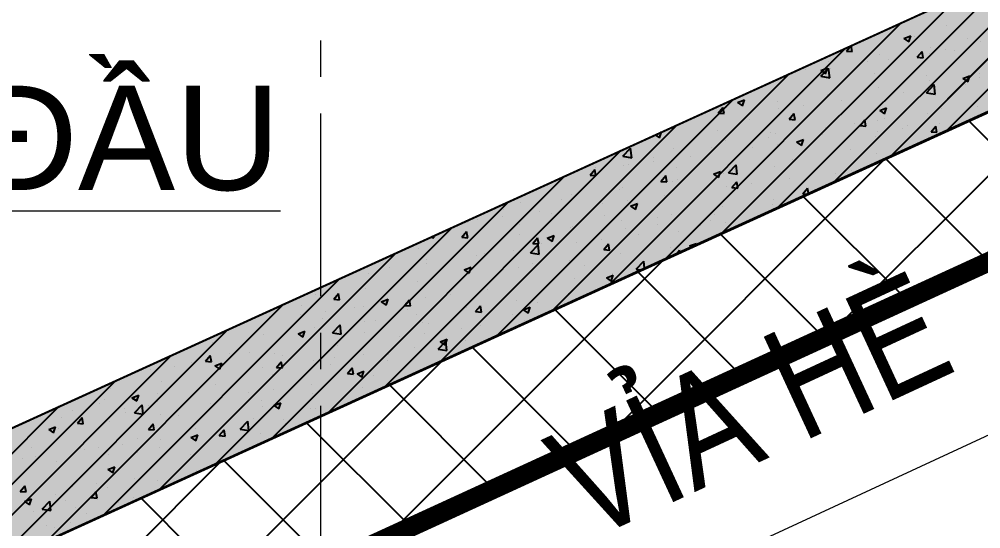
# Model space of a CAD drawing. Header units: millimetres. Extents: x -346728 to 1320345, y -537202 to -385966.
# Drawn here: x 173745 to 183622, y -498471 to -493241 of the extents above; entities that cross this region are included whole.
import ezdxf
from ezdxf.xclip import XClip

# ---------------------------------------------------------------- set-up
doc = ezdxf.new("R2010")
doc.units = ezdxf.units.MM
doc.header["$LTSCALE"] = 100
doc.header["$XCLIPFRAME"] = 2
doc.linetypes.add('DASHED2', pattern=[0.375, 0.25, -0.125])
doc.linetypes.add('X1326_GLB$0$CENTER', pattern=[2, 1.25, -0.25, 0.25, -0.25])
for name, color, linetype, lineweight in [('0 T TEXT', 7, 'Continuous', 13), ('L.DUONG', 234, 'Continuous', 15), ('LINE', 7, 'Continuous', 13), ('X1326_GLB$0$A-tim', 8, 'X1326_GLB$0$CENTER', 9)]:
    doc.layers.add(name, color=color, linetype=linetype, lineweight=lineweight)
for name, color, linetype in [('hach', 253, 'Continuous'), ('W2', 4, 'Continuous'), ('XR_1326_csPL$0$hach', 253, 'Continuous'), ('XR_1326_csPL$0$W2', 4, 'Continuous')]:
    doc.layers.add(name, color=color, linetype=linetype)
doc.styles.add('TOAN - FONT ARIAL', font='Arial_1.ttf', dxfattribs={"width": 0.8})
doc.linetypes.add('FENCELINE2', pattern='A,0.25,-0.1,[132,ltypeshp.shx,S=0.1,R=0,X=-0.1,Y=0],-0.1,1', length=1.45)

# ---------------------------------------------------------------- blocks, each defined once
blk = doc.blocks.new('LVL-KHUNGTEN')
blk.add_lwpolyline([(61072.9, 41092.8), (119123.5, 41092.8), (119123.5, 61.9), (61072.9, 61.9)], close=True)
blk = doc.blocks.new('mb duong hh')
at = {"layer": '0 T TEXT', "color": 8, "linetype": 'DASHED2', "ltscale": 300}
blk.add_lwpolyline([(75940.4, 34596), (80501.3, 41668.4), (80490.6, 88860.9), (75484.3, 93867.7), (-20031.1, 93859.7), (-33609.9, 75885.4), (-26182.1, 55954.7), (-6300, 2611.9), (0, 0)], close=True, dxfattribs=at)
at = {"layer": 'LINE', "color": 252, "lineweight": 9}
blk.add_lwpolyline([(14976.6, 101049.5), (-7701.7, 101358.2), (-14927.2, 101245.9), (-29448.8, 100942.8), (-35818.2, 99007.6), (-40020.2, 95429.1), (-42101.2, 92117.2), (-42609.3, 87566.7), (-42104.4, 81482.3), (-40822.6, 74903), (-34506.8, 57500.3), (-12504.5, -1540.1), (-11061.6, -5026.5), (-1334.2, -3646.7), (4526.4, -1387.6), (38514.8, 14360.8), (36944.5, 16828)], dxfattribs=at)
at = {"layer": '0 T TEXT', "lineweight": 9, "style": 'TOAN - FONT ARIAL', "width": 0.8}
blk.add_text('VỈA HÈ', height=1150, rotation=24.86054, dxfattribs=at).set_placement((17363.5, 5369.7))
blk = doc.blocks.new('MB HANG RAO TAM')
h = blk.add_hatch()
h.set_pattern_fill('ANSI37', color=8, scale=7000, style=0)
h.set_pattern_definition([(45, (527887.4, 631399.9), (-618.7184, 618.7184), []), (135, (527887.4, 631399.9), (-618.7184, -618.7184), [])])
h.paths.add_polyline_path([(89794.4, 74797.3), (94796.1, 69797.5), (94804.4, 22611.4), (90245.7, 15544.4), (52522.9, -1634.2), (34323.7, -9922), (14325.3, -19029.1), (8025.5, -16417.2), (-19266.6, 56832.4), (-5687.5, 74797.3), (41806.4, 74797.3), (65796.9, 74797.3)], flags=16)
h.paths.add_polyline_path([(-17292.9, 40146.4), (-15159.6, 40937.9), (-12777.2, 34516.3), (-15127.1, 33730), (-10493, 20001.4), (4783.5, -19372.9), (12547.7, -21453), (91489.9, 14752.5), (95487.5, 20873.6), (95619.7, 46027.1), (95769.8, 74597), (91824.5, 78101.1), (52350.1, 76925.8), (14008, 75822.4), (-9258.6, 75871.1), (-23843.7, 71026.8), (-24251.1, 60760)])
at = {"layer": 'L.DUONG', "color": 94, "linetype": 'FENCELINE2', "ltscale": 25, "const_width": 200, "elevation": 7850}
blk.add_lwpolyline([(13898.1, 75822.4), (14369.2, 75823.9), (20809.2, 75968.2), (32496.9, 76334.6), (48850.1, 76821.5), (75776, 77623.3), (91824.5, 78101.1), (95769.8, 74597), (95712.3, 63657.2), (95684.4, 58344.2), (95610.3, 44234.7), (95552.7, 33268.3), (95487.5, 20873.6), (91489.9, 14752.5), (75805.5, 7559.1), (49624.1, -4448.6), (26631.5, -14994), (12547.7, -21453), (4783.5, -19372.9), (0, -7161.4), (-6626.1, 9890.5)], dxfattribs=at)
at = {"layer": 'XR_1326_csPL$0$W2', "color": 7, "ltscale": 0.5, "elevation": 0}
blk.add_lwpolyline([(8025.5, -16417.2), (14325.3, -19029.1), (90245.7, 15544.4), (94804.4, 22611.4), (94796.1, 69797.5), (89794.4, 74797.3), (-5687.5, 74797.3), (-19266.6, 56832.4)], close=True, dxfattribs=at)

msp = doc.modelspace()

# ---------------------------------------------------------------- hatches: boundary and pattern name
at = {"layer": 'hach'}
h = msp.add_hatch(dxfattribs=at)
h.set_pattern_fill('ANSI31', color=256, scale=70)
h.set_pattern_definition([(45, (121918.56, -508591.22), (-157.15448, 157.15448), [])])
h.paths.add_polyline_path([(142200.7, -410142.2), (128621.2, -428107.5), (155914.1, -501359), (162214.1, -503970.9), (238136.4, -469396.6), (242695.2, -462329.4), (242687.2, -415142.7), (237685.1, -410142.2)])
h.paths.add_polyline_path([(142797.9, -411342.2), (129975.7, -428305.7), (156856.2, -500450.6), (162191.6, -502662.6), (237318.8, -468450.4), (241495.1, -461976.1), (241487, -415639.4), (237188.2, -411342.2)], flags=16)
h = msp.add_hatch(dxfattribs=at)
h.set_pattern_fill('AR-CONC', color=256, scale=4)
h.set_pattern_definition([(50, (121918.56, -508591.2), (728.7387, -63.7563), [76.2, -838.2]), (355, (121918.56, -508591.2), (-140.9737, 764.2274), [60.96, -670.5623]), (100.45144, (121979.3, -508596.54), (587.765, 700.471), [64.76, -712.361]), (46.1842, (121918.6, -508388), (1084.316, -168.1693), [114.3, -1257.3]), (96.63556, (122008.9, -508402), (949.6165, 989.7045), [97.14, -1068.5424]), (351.18415, (121918.6, -508388), (949.6165, 989.7045), [91.44, -1005.839]), (21, (122020.16, -508438.8), (606.4576, -409.0608), [76.2, -838.2]), (326, (122020.16, -508438.8), (247.208, 736.752), [60.96, -670.56]), (71.45144, (122070.7, -508472.9), (853.6657, 327.691), [64.76, -712.3598]), (37.5, (121918.56, -508591.22), (12.3544, 338.22016), [0, -662.432, 0, -680.72, 0, -673.1]), (7.5, (121918.56, -508591.22), (267.27865, 400.7223), [0, -388.112, 0, -647.192, 0, -256.54]), (327.5, (121692, -508591.22), (542.3624, -22.91498), [0, -254, 0, -792.48, 0, -1051.56]), (317.5, (121590.4, -508591.2), (592.5167, 101.706), [0, -330.2, 0, -526.288, 0, -746.76])])
h.paths.add_polyline_path([(142200.7, -410142.2), (128621.2, -428107.5), (155914.1, -501359), (162214.1, -503970.9), (238136.4, -469396.6), (242695.2, -462329.4), (242687.2, -415142.7), (237685.1, -410142.2)])
h.paths.add_polyline_path([(142797.9, -411342.2), (129975.7, -428305.7), (156856.2, -500450.6), (162191.6, -502662.6), (237318.8, -468450.4), (241495.1, -461976.1), (241487, -415639.4), (237188.2, -411342.2)], flags=16)

# ---------------------------------------------------------------- linework, layer by layer
at = {"layer": 'W2', "ltscale": 0.5, "elevation": -1404.9}
for points in [[(142200.7, -410142.2), (128621.2, -428107.5), (155914.1, -501359), (162214.1, -503970.9), (238136.4, -469396.6), (242695.2, -462329.4), (242686.9, -415142.1), (237685.1, -410142.2)], [(142797.9, -411342.2), (129975.7, -428305.7), (156856.2, -500450.6), (162191.6, -502662.6), (237318.8, -468450.4), (241495.1, -461976.1), (241487, -415639.4), (237188.2, -411342.2)]]:
    msp.add_lwpolyline(points, close=True, dxfattribs=at)
at = {"layer": 'X1326_GLB$0$A-tim', "ltscale": 15}
msp.add_line((176838.6, -398208.6, -1404.9), (176838.6, -512162.7, -1404.9), dxfattribs=at)
at = {"layer": 'XR_1326_csPL$0$hach', "color": 250}
for p, q in [((183277.1, -494379, -1404.9), (185698.2, -491957.9, -1404.9)), ((182700, -494641.9, -1404.9), (185121.1, -492220.7, -1404.9)), ((182122.8, -494904.7, -1404.9), (184544, -492483.5, -1404.9)), ((181545.7, -495167.5, -1404.9), (183966.8, -492746.4, -1404.9)), ((180968.6, -495430.3, -1404.9), (183389.7, -493009.2, -1404.9)), ((180391.4, -495693.1, -1404.9), (182812.6, -493272, -1404.9)), ((183270.3, -493300.2, -1404.9), (183270.3, -493300.2, -1404.9)), ((182831.4, -493439.7, -1404.9), (182902.5, -493412.4, -1404.9)), ((182831.4, -493439.8, -1404.9), (182881.9, -493473.9, -1404.9)), ((182881.9, -493473.9, -1404.9), (182902.5, -493412.5, -1404.9)), ((182942.1, -493413.7, -1404.9), (182942.1, -493413.7, -1404.9)), ((183484.5, -493436.6, -1404.9), (183484.5, -493436.6, -1404.9)), ((183617.8, -493464.3, -1404.9), (183617.8, -493464.3, -1404.9)), ((179814.3, -495956, -1404.9), (182235.4, -493534.8, -1404.9)), ((182241.3, -493567.6, -1404.9), (182289.4, -493510.2, -1404.9)), ((182241.3, -493567.6, -1404.9), (182302, -493573, -1404.9)), ((182301.9, -493573, -1404.9), (182290.2, -493509.9, -1404.9)), ((183104.6, -493529.3, -1404.9), (183104.6, -493529.3, -1404.9)), ((183263.1, -493547.9, -1404.9), (183263.1, -493547.9, -1404.9)), ((183351.7, -493558.2, -1404.9), (183351.7, -493558.2, -1404.9)), ((182582.9, -493600.9, -1404.9), (182582.9, -493600.9, -1404.9)), ((182670.5, -493649.6, -1404.9), (182670.5, -493649.6, -1404.9)), ((182970, -493631.4, -1404.9), (183019, -493573, -1404.9)), ((182970, -493631.4, -1404.9), (183030.7, -493636.7, -1404.9)), ((183030.6, -493636.7, -1404.9), (183018.9, -493573.1, -1404.9)), ((183097.4, -493591.7, -1404.9), (183097.4, -493591.7, -1404.9)), ((181816.6, -493760.3, -1404.9), (181816.6, -493760.3, -1404.9)), ((181977.7, -493767.4, -1404.9), (182048.9, -493740.1, -1404.9)), ((181977.7, -493767.5, -1404.9), (182028.3, -493801.5, -1404.9)), ((181980.2, -493826.5, -1404.9), (182059.3, -493744, -1404.9)), ((182028.3, -493801.5, -1404.9), (182048.9, -493740.1, -1404.9)), ((182055.2, -493677, -1404.9), (182055.2, -493677, -1404.9)), ((182070.5, -493840.5, -1404.9), (182059.3, -493744, -1404.9)), ((182070.9, -493726.9, -1404.9), (182070.9, -493726.9, -1404.9)), ((182078, -493751.4, -1404.9), (182078, -493751.4, -1404.9)), ((182455.7, -493676.2, -1404.9), (182455.7, -493676.2, -1404.9)), ((179237.2, -496218.8, -1404.9), (181658.3, -493797.6, -1404.9)), ((181980.2, -493826.4, -1404.9), (182070.5, -493840.5, -1404.9)), ((181983.4, -493770.8, -1404.9), (181983.4, -493770.8, -1404.9)), ((182525.8, -493793.7, -1404.9), (182525.8, -493793.7, -1404.9)), ((183068.1, -493816.6, -1404.9), (183068.1, -493816.6, -1404.9)), ((183092.2, -493867.6, -1404.9), (183092.2, -493867.6, -1404.9)), ((183437.8, -493848.8, -1404.9), (183488.4, -493882.9, -1404.9)), ((183437.9, -493848.8, -1404.9), (183509, -493821.5, -1404.9)), ((183488.4, -493882.9, -1404.9), (183509, -493821.5, -1404.9)), ((183605.4, -493802.5, -1404.9), (183605.4, -493802.5, -1404.9)), ((183610.5, -493839.5, -1404.9), (183610.5, -493839.5, -1404.9)), ((182570.6, -493939.1, -1404.9), (182570.6, -493939.1, -1404.9)), ((183064.5, -493994.7, -1404.9), (183143.7, -493912.2, -1404.9)), ((183084.4, -493959, -1404.9), (183084.4, -493959, -1404.9)), ((183154.8, -494008.7, -1404.9), (183143.6, -493912.2, -1404.9)), ((183469.2, -493908.3, -1404.9), (183469.2, -493908.3, -1404.9)), ((178660.1, -496481.6, -1404.9), (181081.2, -494060.5, -1404.9)), ((182042.9, -494015.3, -1404.9), (182042.9, -494015.3, -1404.9)), ((182830.1, -493992.4, -1404.9), (182830.1, -493992.4, -1404.9)), ((183064.5, -493994.6, -1404.9), (183154.9, -494008.6, -1404.9)), ((180924.8, -494204.4, -1404.9), (180973.7, -494146, -1404.9)), ((180985.4, -494209.7, -1404.9), (180973.6, -494146, -1404.9)), ((181008, -494151.8, -1404.9), (181008, -494151.8, -1404.9)), ((181124, -494095.1, -1404.9), (181174.6, -494129.2, -1404.9)), ((181124.1, -494095.1, -1404.9), (181195.2, -494067.8, -1404.9)), ((181174.6, -494129.2, -1404.9), (181195.2, -494067.8, -1404.9)), ((181529.7, -494080.3, -1404.9), (181529.7, -494080.3, -1404.9)), ((181549.3, -494161.1, -1404.9), (181549.3, -494161.1, -1404.9)), ((181803.6, -494127.6, -1404.9), (181803.6, -494127.6, -1404.9)), ((182188.4, -494076.9, -1404.9), (182188.4, -494076.9, -1404.9)), ((182584.2, -494176.5, -1404.9), (182655.3, -494149.2, -1404.9)), ((182634.7, -494210.6, -1404.9), (182655.3, -494149.2, -1404.9)), ((183221.1, -494154.2, -1404.9), (183221.1, -494154.2, -1404.9)), ((183593.1, -494140.7, -1404.9), (183593.1, -494140.7, -1404.9)), ((180700.8, -494244.1, -1404.9), (180700.8, -494244.1, -1404.9)), ((180907.6, -494245.5, -1404.9), (180907.6, -494245.5, -1404.9)), ((180924.8, -494204.4, -1404.9), (180985.5, -494209.7, -1404.9)), ((181653.5, -494268.1, -1404.9), (181702.5, -494209.7, -1404.9)), ((181714.1, -494273.5, -1404.9), (181702.4, -494209.8, -1404.9)), ((182584.2, -494176.5, -1404.9), (182634.7, -494210.6, -1404.9)), ((182628.6, -494255.9, -1404.9), (182628.6, -494255.9, -1404.9)), ((183079.9, -494205.8, -1404.9), (183079.9, -494205.8, -1404.9)), ((178082.9, -496744.4, -1404.9), (180504.1, -494323.3, -1404.9)), ((181243.2, -494267, -1404.9), (181243.2, -494267, -1404.9)), ((181653.5, -494268.1, -1404.9), (181714.2, -494273.4, -1404.9)), ((181785.6, -494289.9, -1404.9), (181785.6, -494289.9, -1404.9)), ((182030.5, -494353.5, -1404.9), (182030.5, -494353.5, -1404.9)), ((182036.1, -494357.6, -1404.9), (182036.1, -494357.6, -1404.9)), ((182327.9, -494312.9, -1404.9), (182327.9, -494312.9, -1404.9)), ((182382.2, -494331.9, -1404.9), (182431.2, -494273.5, -1404.9)), ((182382.2, -494331.9, -1404.9), (182443, -494337.2, -1404.9)), ((182442.8, -494337.2, -1404.9), (182431.1, -494273.5, -1404.9)), ((182558.2, -494277.3, -1404.9), (182558.2, -494277.3, -1404.9)), ((182817.1, -494359.7, -1404.9), (182817.1, -494359.7, -1404.9)), ((182870.3, -494335.8, -1404.9), (182870.3, -494335.8, -1404.9)), ((183111, -494395.6, -1404.9), (183160, -494337.3, -1404.9)), ((183171.6, -494401, -1404.9), (183159.8, -494337.3, -1404.9)), ((183201.9, -494309, -1404.9), (183201.9, -494309, -1404.9)), ((180276.5, -494426.9, -1404.9), (180320.9, -494456.9, -1404.9)), ((180320.9, -494456.9, -1404.9), (180340.8, -494397.6, -1404.9)), ((180915.1, -494380.6, -1404.9), (180915.1, -494380.6, -1404.9)), ((181443.6, -494459.3, -1404.9), (181443.6, -494459.3, -1404.9)), ((181457.4, -494403.5, -1404.9), (181457.4, -494403.5, -1404.9)), ((181517.3, -494418.5, -1404.9), (181517.3, -494418.5, -1404.9)), ((181999.8, -494426.4, -1404.9), (181999.8, -494426.4, -1404.9)), ((182542.1, -494449.3, -1404.9), (182542.1, -494449.3, -1404.9)), ((182562.8, -494393.2, -1404.9), (182562.8, -494393.2, -1404.9)), ((183111, -494395.6, -1404.9), (183171.7, -494400.9, -1404.9)), ((180995.7, -494490.1, -1404.9), (180995.7, -494490.1, -1404.9)), ((181536.4, -494528.3, -1404.9), (181536.4, -494528.3, -1404.9)), ((181730.5, -494504.2, -1404.9), (181801.7, -494476.9, -1404.9)), ((181730.5, -494504.2, -1404.9), (181781, -494538.3, -1404.9)), ((181781, -494538.3, -1404.9), (181801.6, -494476.9, -1404.9)), ((181921.1, -494477.6, -1404.9), (181921.1, -494477.6, -1404.9)), ((182872, -494478.9, -1404.9), (182872, -494478.9, -1404.9)), ((177505.8, -497007.2, -1404.9), (179926.9, -494586.1, -1404.9)), ((179946.2, -494648, -1404.9), (180036.6, -494662, -1404.9)), ((179946.3, -494648, -1404.9), (180025.4, -494565.6, -1404.9)), ((179954.8, -494631.3, -1404.9), (179954.8, -494631.3, -1404.9)), ((180036.6, -494662, -1404.9), (180025.4, -494565.6, -1404.9)), ((180468, -494566.2, -1404.9), (180468, -494566.2, -1404.9)), ((180640.4, -494646.3, -1404.9), (180640.4, -494646.3, -1404.9)), ((180851, -494561, -1404.9), (180851, -494561, -1404.9)), ((181282, -494561.8, -1404.9), (181282, -494561.8, -1404.9)), ((182279.5, -494580.6, -1404.9), (182279.5, -494580.6, -1404.9)), ((182545.9, -494615.5, -1404.9), (182545.9, -494615.5, -1404.9)), ((179956.3, -494737.6, -1404.9), (179956.3, -494737.6, -1404.9)), ((180001.2, -494730.4, -1404.9), (180001.2, -494730.4, -1404.9)), ((180255.6, -494696.9, -1404.9), (180255.6, -494696.9, -1404.9)), ((180258.5, -494662.7, -1404.9), (180258.5, -494662.7, -1404.9)), ((181030.6, -494816.2, -1404.9), (181109.7, -494733.7, -1404.9)), ((181120.9, -494830.2, -1404.9), (181109.7, -494733.7, -1404.9)), ((181505, -494756.8, -1404.9), (181505, -494756.8, -1404.9)), ((181687, -494682.3, -1404.9), (181687, -494682.3, -1404.9)), ((182018.2, -494691.7, -1404.9), (182018.2, -494691.7, -1404.9)), ((176928.7, -497270.1, -1404.9), (179349.8, -494848.9, -1404.9)), ((179608.3, -494841.1, -1404.9), (179657.2, -494782.7, -1404.9)), ((179608.3, -494841.1, -1404.9), (179669, -494846.4, -1404.9)), ((179668.9, -494846.4, -1404.9), (179657.1, -494782.7, -1404.9)), ((179666, -494764.4, -1404.9), (179666, -494764.4, -1404.9)), ((180337, -494904.8, -1404.9), (180386, -494846.5, -1404.9)), ((180397.6, -494910.2, -1404.9), (180385.9, -494846.5, -1404.9)), ((180498.7, -494760.6, -1404.9), (180498.7, -494760.6, -1404.9)), ((180876.8, -494831.9, -1404.9), (180927.4, -494866, -1404.9)), ((180876.9, -494831.9, -1404.9), (180948, -494804.6, -1404.9)), ((180927.4, -494866, -1404.9), (180948, -494804.6, -1404.9)), ((180983.3, -494828.3, -1404.9), (180983.3, -494828.3, -1404.9)), ((181030.6, -494816.2, -1404.9), (181120.9, -494830.2, -1404.9)), ((181041.1, -494783.5, -1404.9), (181041.1, -494783.5, -1404.9)), ((181094.5, -494784.1, -1404.9), (181094.5, -494784.1, -1404.9)), ((181583.4, -494806.4, -1404.9), (181583.4, -494806.4, -1404.9)), ((182125.8, -494829.3, -1404.9), (182125.8, -494829.3, -1404.9)), ((182295.5, -494793.9, -1404.9), (182295.5, -494793.9, -1404.9)), ((180337, -494904.8, -1404.9), (180397.7, -494910.1, -1404.9)), ((180455.6, -494904.5, -1404.9), (180455.6, -494904.5, -1404.9)), ((180502, -494885.8, -1404.9), (180502, -494885.8, -1404.9)), ((181065.7, -494968.6, -1404.9), (181114.7, -494910.2, -1404.9)), ((181126.3, -494973.9, -1404.9), (181114.6, -494910.2, -1404.9)), ((181269.1, -494929, -1404.9), (181269.1, -494929, -1404.9)), ((181653.9, -494878.4, -1404.9), (181653.9, -494878.4, -1404.9)), ((179420.8, -495041, -1404.9), (179420.8, -495041, -1404.9)), ((179909.5, -494987.5, -1404.9), (179909.5, -494987.5, -1404.9)), ((179942.5, -494969.5, -1404.9), (179942.5, -494969.5, -1404.9)), ((180373.1, -495047, -1404.9), (180373.1, -495047, -1404.9)), ((181014.7, -494962.5, -1404.9), (181014.7, -494962.5, -1404.9)), ((181065.7, -494968.6, -1404.9), (181126.5, -494973.9, -1404.9)), ((181794.5, -495032.3, -1404.9), (181843.5, -494974, -1404.9)), ((181794.5, -495032.3, -1404.9), (181834.8, -495035.9, -1404.9)), ((181853.2, -495027.5, -1404.9), (181843.3, -494974, -1404.9)), ((176351.5, -497532.9, -1404.9), (178772.7, -495111.7, -1404.9)), ((178893.1, -495117.2, -1404.9), (178893.1, -495117.2, -1404.9)), ((179316.9, -495089.2, -1404.9), (179316.9, -495089.2, -1404.9)), ((179733.9, -495131.1, -1404.9), (179733.9, -495131.1, -1404.9)), ((179988.3, -495097.6, -1404.9), (179988.3, -495097.6, -1404.9)), ((180023.2, -495159.6, -1404.9), (180094.3, -495132.3, -1404.9)), ((180073.7, -495193.7, -1404.9), (180094.3, -495132.3, -1404.9)), ((181482.5, -495139.6, -1404.9), (181482.5, -495139.6, -1404.9)), ((181492.6, -495095, -1404.9), (181492.6, -495095, -1404.9)), ((178673.8, -495211, -1404.9), (178673.8, -495211, -1404.9)), ((178724.4, -495190.9, -1404.9), (178724.4, -495190.9, -1404.9)), ((179092.3, -495215.6, -1404.9), (179092.3, -495215.6, -1404.9)), ((179216.1, -495233.9, -1404.9), (179216.1, -495233.9, -1404.9)), ((180023.2, -495159.6, -1404.9), (180073.7, -495193.7, -1404.9)), ((180443.3, -495242.7, -1404.9), (180443.3, -495242.7, -1404.9)), ((180890, -495241.3, -1404.9), (180890, -495241.3, -1404.9)), ((180971, -495166.5, -1404.9), (180971, -495166.5, -1404.9)), ((178345.6, -495324.5, -1404.9), (178345.6, -495324.5, -1404.9)), ((178453.1, -495299.8, -1404.9), (178453.1, -495299.8, -1404.9)), ((178707.5, -495266.3, -1404.9), (178707.5, -495266.3, -1404.9)), ((178888, -495347.5, -1404.9), (178888, -495347.5, -1404.9)), ((179758.5, -495256.8, -1404.9), (179758.5, -495256.8, -1404.9)), ((179930.1, -495307.7, -1404.9), (179930.1, -495307.7, -1404.9)), ((180297.5, -495343, -1404.9), (180297.5, -495343, -1404.9)), ((180300.8, -495279.7, -1404.9), (180300.8, -495279.7, -1404.9)), ((180843.2, -495302.6, -1404.9), (180843.2, -495302.6, -1404.9)), ((181001.8, -495329.8, -1404.9), (181001.8, -495329.8, -1404.9)), ((175774.4, -497795.7, -1404.9), (178195.6, -495374.6, -1404.9)), ((178291.8, -495477.8, -1404.9), (178340.7, -495419.4, -1404.9)), ((178352.4, -495483.1, -1404.9), (178340.6, -495419.4, -1404.9)), ((179408.4, -495379.3, -1404.9), (179408.4, -495379.3, -1404.9)), ((179430.3, -495370.4, -1404.9), (179430.3, -495370.4, -1404.9)), ((179705, -495444.7, -1404.9), (179705, -495444.7, -1404.9)), ((179972.7, -495393.3, -1404.9), (179972.7, -495393.3, -1404.9)), ((180105.8, -495447.7, -1404.9), (180105.8, -495447.7, -1404.9)), ((180515.1, -495416.2, -1404.9), (180515.1, -495416.2, -1404.9)), ((180747.5, -495363.2, -1404.9), (180747.5, -495363.2, -1404.9)), ((177968, -495478.2, -1404.9), (178002.7, -495483.5, -1404.9)), ((178002.7, -495483.6, -1404.9), (178000.3, -495463.5, -1404.9)), ((178291.8, -495477.8, -1404.9), (178352.5, -495483.1, -1404.9)), ((178367.6, -495520.5, -1404.9), (178367.6, -495520.5, -1404.9)), ((178880.8, -495455.4, -1404.9), (178880.8, -495455.4, -1404.9)), ((179020.5, -495541.5, -1404.9), (179069.5, -495483.2, -1404.9)), ((179020.5, -495541.5, -1404.9), (179081.2, -495546.9, -1404.9)), ((179081.1, -495546.9, -1404.9), (179069.3, -495483.2, -1404.9)), ((179112.5, -495546.4, -1404.9), (179112.5, -495546.4, -1404.9)), ((179169.5, -495487.2, -1404.9), (179240.7, -495459.9, -1404.9)), ((179169.5, -495487.3, -1404.9), (179220, -495521.4, -1404.9)), ((179220, -495521.4, -1404.9), (179240.6, -495460, -1404.9)), ((179466.7, -495531.9, -1404.9), (179466.7, -495531.9, -1404.9)), ((179721, -495498.4, -1404.9), (179721, -495498.4, -1404.9)), ((179749.2, -495605.3, -1404.9), (179798.2, -495546.9, -1404.9)), ((179809.8, -495610.6, -1404.9), (179798.1, -495547, -1404.9)), ((180629.6, -495568.6, -1404.9), (180700.8, -495541.3, -1404.9)), ((180696.4, -495554.2, -1404.9), (180700.8, -495541.3, -1404.9)), ((175197.3, -498058.5, -1404.9), (177618.4, -495637.4, -1404.9)), ((177845.9, -495592, -1404.9), (177845.9, -495592, -1404.9)), ((178825, -495616.3, -1404.9), (178825, -495616.3, -1404.9)), ((178996.6, -495637.7, -1404.9), (179087, -495651.7, -1404.9)), ((178996.7, -495637.7, -1404.9), (179075.8, -495555.3, -1404.9)), ((179087, -495651.7, -1404.9), (179075.8, -495555.3, -1404.9)), ((179749.2, -495605.3, -1404.9), (179810, -495610.6, -1404.9)), ((179917.7, -495645.9, -1404.9), (179917.7, -495645.9, -1404.9)), ((180430.9, -495580.9, -1404.9), (180430.9, -495580.9, -1404.9)), ((180498.8, -495644.3, -1404.9), (180527, -495610.7, -1404.9)), ((180530.4, -495629.9, -1404.9), (180526.8, -495610.7, -1404.9)), ((180629.6, -495568.7, -1404.9), (180643.8, -495578.2, -1404.9)), ((177929.3, -495704.5, -1404.9), (177929.3, -495704.5, -1404.9)), ((178185.9, -495700.5, -1404.9), (178185.9, -495700.5, -1404.9)), ((178440.2, -495667, -1404.9), (178440.2, -495667, -1404.9)), ((178471.6, -495727.4, -1404.9), (178471.6, -495727.4, -1404.9)), ((178519.9, -495648.1, -1404.9), (178519.9, -495648.1, -1404.9)), ((179396.1, -495717.5, -1404.9), (179396.1, -495717.5, -1404.9)), ((180081, -495805.9, -1404.9), (180160.1, -495723.4, -1404.9)), ((180168.4, -495794.7, -1404.9), (180160.1, -495723.4, -1404.9)), ((177544.2, -495785, -1404.9), (177544.2, -495785, -1404.9)), ((177927.4, -495749.8, -1404.9), (177927.4, -495749.8, -1404.9)), ((178315.8, -495815, -1404.9), (178366.4, -495849.1, -1404.9)), ((178315.9, -495814.9, -1404.9), (178387, -495787.6, -1404.9)), ((178366.4, -495849.1, -1404.9), (178387, -495787.7, -1404.9)), ((178868.4, -495793.7, -1404.9), (178868.4, -495793.7, -1404.9)), ((179014, -495750.3, -1404.9), (179014, -495750.3, -1404.9)), ((179556.4, -495773.3, -1404.9), (179556.4, -495773.3, -1404.9)), ((180080.9, -495805.9, -1404.9), (180127.9, -495813.1, -1404.9)), ((180098.7, -495796.2, -1404.9), (180098.7, -495796.2, -1404.9)), ((174620.2, -498321.3, -1404.9), (177041.3, -495900.2, -1404.9)), ((177334.9, -495851.6, -1404.9), (177334.9, -495851.6, -1404.9)), ((177833.6, -495930.2, -1404.9), (177833.6, -495930.2, -1404.9)), ((178355.2, -495858.7, -1404.9), (178355.2, -495858.7, -1404.9)), ((179199.4, -495932.6, -1404.9), (179199.4, -495932.6, -1404.9)), ((179453.7, -495899.1, -1404.9), (179453.7, -495899.1, -1404.9)), ((179776, -495896.3, -1404.9), (179847.1, -495869, -1404.9)), ((179776, -495896.3, -1404.9), (179826.5, -495930.4, -1404.9)), ((179826.5, -495930.4, -1404.9), (179847.1, -495869, -1404.9)), ((179838.5, -495848.4, -1404.9), (179838.5, -495848.4, -1404.9)), ((177305.9, -496006.4, -1404.9), (177305.9, -496006.4, -1404.9)), ((178557.7, -496017.1, -1404.9), (178557.7, -496017.1, -1404.9)), ((176792.7, -496071.5, -1404.9), (176792.7, -496071.5, -1404.9)), ((176975.3, -496114.5, -1404.9), (177024.2, -496056.1, -1404.9)), ((176975.3, -496114.5, -1404.9), (177036, -496119.8, -1404.9)), ((177035.9, -496119.8, -1404.9), (177024.1, -496056.2, -1404.9)), ((177462.2, -496142.6, -1404.9), (177533.3, -496115.3, -1404.9)), ((177512.7, -496176.8, -1404.9), (177533.3, -496115.4, -1404.9)), ((177704, -496178.3, -1404.9), (177753, -496119.9, -1404.9)), ((177764.6, -496183.6, -1404.9), (177752.8, -496119.9, -1404.9)), ((177918.6, -496101.2, -1404.9), (177918.6, -496101.2, -1404.9)), ((178172.9, -496067.7, -1404.9), (178172.9, -496067.7, -1404.9)), ((178856, -496131.9, -1404.9), (178856, -496131.9, -1404.9)), ((179383.7, -496055.7, -1404.9), (179383.7, -496055.7, -1404.9)), ((174043, -498584.1, -1404.9), (176464.2, -496163, -1404.9)), ((176646.7, -496177.9, -1404.9), (176646.7, -496177.9, -1404.9)), ((176892.1, -496236.3, -1404.9), (176892.1, -496236.3, -1404.9)), ((177189.1, -496200.8, -1404.9), (177189.1, -496200.8, -1404.9)), ((177276.9, -496185.7, -1404.9), (177276.9, -496185.7, -1404.9)), ((177462.2, -496142.7, -1404.9), (177512.7, -496176.8, -1404.9)), ((177704, -496178.3, -1404.9), (177764.7, -496183.6, -1404.9)), ((177731.4, -496223.7, -1404.9), (177731.4, -496223.7, -1404.9)), ((178342.9, -496196.9, -1404.9), (178342.9, -496196.9, -1404.9)), ((178432.7, -496242, -1404.9), (178481.7, -496183.6, -1404.9)), ((178493.3, -496247.4, -1404.9), (178481.6, -496183.7, -1404.9)), ((178922.3, -496224, -1404.9), (178993.5, -496196.7, -1404.9)), ((178922.3, -496224, -1404.9), (178972.8, -496258.1, -1404.9)), ((178972.8, -496258.1, -1404.9), (178993.4, -496196.7, -1404.9)), ((179070.5, -496152.6, -1404.9), (179070.5, -496152.6, -1404.9)), ((176318.6, -496291.4, -1404.9), (176318.6, -496291.4, -1404.9)), ((176637.8, -496269.8, -1404.9), (176637.8, -496269.8, -1404.9)), ((176860.9, -496314.3, -1404.9), (176860.9, -496314.3, -1404.9)), ((177403.3, -496337.2, -1404.9), (177403.3, -496337.2, -1404.9)), ((177821.2, -496268.5, -1404.9), (177821.2, -496268.5, -1404.9)), ((178273.8, -496246.6, -1404.9), (178273.8, -496246.6, -1404.9)), ((178432.7, -496242, -1404.9), (178493.5, -496247.3, -1404.9)), ((178478, -496254.3, -1404.9), (178478, -496254.3, -1404.9)), ((178816.1, -496269.5, -1404.9), (178816.1, -496269.5, -1404.9)), ((178932.1, -496333.3, -1404.9), (178932.1, -496333.3, -1404.9)), ((173465.9, -498847, -1404.9), (175887, -496425.8, -1404.9)), ((176780.3, -496409.7, -1404.9), (176780.3, -496409.7, -1404.9)), ((176962.7, -496459.3, -1404.9), (177041.9, -496376.8, -1404.9)), ((177053.1, -496473.3, -1404.9), (177041.8, -496376.8, -1404.9)), ((177293.5, -496344.6, -1404.9), (177293.5, -496344.6, -1404.9)), ((177885.5, -496356.1, -1404.9), (177885.5, -496356.1, -1404.9)), ((177945.6, -496360.2, -1404.9), (177945.6, -496360.2, -1404.9)), ((178290.4, -496417.8, -1404.9), (178290.4, -496417.8, -1404.9)), ((178488, -496383.1, -1404.9), (178488, -496383.1, -1404.9)), ((176258.7, -496481.2, -1404.9), (176258.7, -496481.2, -1404.9)), ((176608.5, -496470.3, -1404.9), (176679.7, -496443, -1404.9)), ((176608.5, -496470.4, -1404.9), (176659, -496504.4, -1404.9)), ((176659, -496504.4, -1404.9), (176679.6, -496443, -1404.9)), ((176962.7, -496459.2, -1404.9), (177053.1, -496473.2, -1404.9)), ((177293, -496457.8, -1404.9), (177293, -496457.8, -1404.9)), ((177651.3, -496501.9, -1404.9), (177651.3, -496501.9, -1404.9)), ((177905.7, -496468.4, -1404.9), (177905.7, -496468.4, -1404.9)), ((178068.6, -496551.7, -1404.9), (178139.8, -496524.4, -1404.9)), ((178119.2, -496585.8, -1404.9), (178139.8, -496524.4, -1404.9)), ((175731, -496557.4, -1404.9), (175731, -496557.4, -1404.9)), ((176700.4, -496559.5, -1404.9), (176700.4, -496559.5, -1404.9)), ((177009.7, -496586.4, -1404.9), (177009.7, -496586.4, -1404.9)), ((177808.8, -496606.7, -1404.9), (177808.8, -496606.7, -1404.9)), ((178047, -496627.4, -1404.9), (178126.2, -496545, -1404.9)), ((178047, -496627.4, -1404.9), (178137.4, -496641.4, -1404.9)), ((178068.6, -496551.7, -1404.9), (178119.2, -496585.8, -1404.9)), ((178137.4, -496641.5, -1404.9), (178126.1, -496545, -1404.9)), ((178128.9, -496579.1, -1404.9), (178128.9, -496579.1, -1404.9)), ((178330.5, -496535.1, -1404.9), (178330.5, -496535.1, -1404.9)), ((172888.8, -499109.8, -1404.9), (175309.9, -496688.6, -1404.9)), ((175658.8, -496751.2, -1404.9), (175707.7, -496692.8, -1404.9)), ((175719.4, -496756.6, -1404.9), (175707.6, -496692.9, -1404.9)), ((175902.2, -496671.4, -1404.9), (175902.2, -496671.4, -1404.9)), ((176107.9, -496661.2, -1404.9), (176107.9, -496661.2, -1404.9)), ((176370.5, -496670.5, -1404.9), (176370.5, -496670.5, -1404.9)), ((176444.6, -496694.3, -1404.9), (176444.6, -496694.3, -1404.9)), ((176624.9, -496637.1, -1404.9), (176624.9, -496637.1, -1404.9)), ((176986.9, -496717.2, -1404.9), (176986.9, -496717.2, -1404.9)), ((177281.1, -496682.9, -1404.9), (177281.1, -496682.9, -1404.9)), ((177536.4, -496680.8, -1404.9), (177536.4, -496680.8, -1404.9)), ((175344.1, -496805.7, -1404.9), (175344.1, -496805.7, -1404.9)), ((175515.4, -496762.9, -1404.9), (175515.4, -496762.9, -1404.9)), ((175658.8, -496751.2, -1404.9), (175719.5, -496756.5, -1404.9)), ((175728.9, -496755, -1404.9), (175728.9, -496755, -1404.9)), ((175754.8, -496798, -1404.9), (175805.4, -496832.1, -1404.9)), ((175754.9, -496798, -1404.9), (175826, -496770.7, -1404.9)), ((175805.4, -496832.1, -1404.9), (175826, -496770.7, -1404.9)), ((176246.3, -496819.4, -1404.9), (176246.3, -496819.4, -1404.9)), ((176387.5, -496815, -1404.9), (176436.5, -496756.6, -1404.9)), ((176387.5, -496815, -1404.9), (176448.2, -496820.3, -1404.9)), ((176448.1, -496820.3, -1404.9), (176436.3, -496756.6, -1404.9)), ((176768, -496747.9, -1404.9), (176768, -496747.9, -1404.9)), ((176943.9, -496782.5, -1404.9), (176943.9, -496782.5, -1404.9)), ((177116.2, -496878.7, -1404.9), (177165.2, -496820.4, -1404.9)), ((177176.8, -496884.1, -1404.9), (177165.1, -496820.4, -1404.9)), ((177529.3, -496740.1, -1404.9), (177529.3, -496740.1, -1404.9)), ((175089.7, -496839.2, -1404.9), (175089.7, -496839.2, -1404.9)), ((175718.6, -496895.6, -1404.9), (175718.6, -496895.6, -1404.9)), ((176351.4, -496884.3, -1404.9), (176351.4, -496884.3, -1404.9)), ((177116.2, -496878.7, -1404.9), (177177, -496884, -1404.9)), ((177215, -496879.4, -1404.9), (177286.1, -496852.1, -1404.9)), ((177215, -496879.4, -1404.9), (177265.5, -496913.5, -1404.9)), ((177265.5, -496913.5, -1404.9), (177286.1, -496852.1, -1404.9)), ((177384, -496902.6, -1404.9), (177384, -496902.6, -1404.9)), ((177638.4, -496869.2, -1404.9), (177638.4, -496869.2, -1404.9)), ((172311.7, -499372.6, -1404.9), (174732.8, -496951.5, -1404.9)), ((175205.4, -496960.7, -1404.9), (175205.4, -496960.7, -1404.9)), ((175758.9, -496986, -1404.9), (175758.9, -496986, -1404.9)), ((176742.4, -496987.1, -1404.9), (176742.4, -496987.1, -1404.9)), ((177268.8, -497021.1, -1404.9), (177268.8, -497021.1, -1404.9)), ((174683.8, -497032.2, -1404.9), (174683.8, -497032.2, -1404.9)), ((174901.2, -497125.7, -1404.9), (174972.3, -497098.4, -1404.9)), ((174901.2, -497125.7, -1404.9), (174951.7, -497159.8, -1404.9)), ((174951.7, -497159.8, -1404.9), (174972.3, -497098.4, -1404.9)), ((175166.3, -497087.7, -1404.9), (175166.3, -497087.7, -1404.9)), ((176103.2, -497071.3, -1404.9), (176103.2, -497071.3, -1404.9)), ((176357.6, -497037.8, -1404.9), (176357.6, -497037.8, -1404.9)), ((176755.6, -497086.1, -1404.9), (176755.6, -497086.1, -1404.9)), ((171734.5, -499635.4, -1404.9), (174155.7, -497214.3, -1404.9)), ((174573.8, -497189.4, -1404.9), (174573.8, -497189.4, -1404.9)), ((174619.6, -497144.7, -1404.9), (174619.6, -497144.7, -1404.9)), ((174928.8, -497280.8, -1404.9), (175007.9, -497198.3, -1404.9)), ((175019.1, -497294.8, -1404.9), (175007.9, -497198.3, -1404.9)), ((175076.8, -497206.4, -1404.9), (175076.8, -497206.4, -1404.9)), ((175162, -497167.6, -1404.9), (175162, -497167.6, -1404.9)), ((175461.6, -497155.7, -1404.9), (175461.6, -497155.7, -1404.9)), ((175704.4, -497190.6, -1404.9), (175704.4, -497190.6, -1404.9)), ((176234, -497157.7, -1404.9), (176234, -497157.7, -1404.9)), ((176246.7, -497213.5, -1404.9), (176246.7, -497213.5, -1404.9)), ((176361.3, -497207.1, -1404.9), (176432.5, -497179.8, -1404.9)), ((176361.3, -497207.1, -1404.9), (176411.8, -497241.2, -1404.9)), ((176411.8, -497241.2, -1404.9), (176432.4, -497179.8, -1404.9)), ((174180.8, -497324.4, -1404.9), (174180.8, -497324.4, -1404.9)), ((174291.5, -497258.3, -1404.9), (174291.5, -497258.3, -1404.9)), ((174822.4, -497239.9, -1404.9), (174822.4, -497239.9, -1404.9)), ((174833.8, -497281.2, -1404.9), (174833.8, -497281.2, -1404.9)), ((174928.8, -497280.8, -1404.9), (175019.1, -497294.8, -1404.9)), ((175193.1, -497298.9, -1404.9), (175193.1, -497298.9, -1404.9)), ((175376.2, -497304.1, -1404.9), (175376.2, -497304.1, -1404.9)), ((175706.3, -497233.8, -1404.9), (175706.3, -497233.8, -1404.9)), ((176739.4, -497239.8, -1404.9), (176739.4, -497239.8, -1404.9)), ((176789.1, -497236.4, -1404.9), (176789.1, -497236.4, -1404.9)), ((174342.3, -497387.9, -1404.9), (174391.2, -497329.6, -1404.9)), ((174342.3, -497387.9, -1404.9), (174403, -497393.2, -1404.9)), ((174402.9, -497393.3, -1404.9), (174391.1, -497329.6, -1404.9)), ((174671.4, -497370.4, -1404.9), (174671.4, -497370.4, -1404.9)), ((175071, -497451.7, -1404.9), (175120, -497393.3, -1404.9)), ((175131.6, -497457, -1404.9), (175119.8, -497393.3, -1404.9)), ((175918.6, -497327, -1404.9), (175918.6, -497327, -1404.9)), ((176013.1, -497449, -1404.9), (176092.2, -497366.5, -1404.9)), ((176103.4, -497463, -1404.9), (176092.2, -497366.5, -1404.9)), ((176146.9, -497341.5, -1404.9), (176146.9, -497341.5, -1404.9)), ((176460.9, -497349.9, -1404.9), (176460.9, -497349.9, -1404.9)), ((176475.1, -497387.8, -1404.9), (176475.1, -497387.8, -1404.9)), ((174047.5, -497453.4, -1404.9), (174118.7, -497426.1, -1404.9)), ((174047.5, -497453.4, -1404.9), (174098.1, -497487.5, -1404.9)), ((174098.1, -497487.5, -1404.9), (174118.7, -497426.1, -1404.9)), ((174143.7, -497446.6, -1404.9), (174143.7, -497446.6, -1404.9)), ((175071, -497451.7, -1404.9), (175131.7, -497457, -1404.9)), ((175507.7, -497534.8, -1404.9), (175578.8, -497507.5, -1404.9)), ((175554.4, -497443.2, -1404.9), (175554.4, -497443.2, -1404.9)), ((175558.2, -497568.9, -1404.9), (175578.8, -497507.5, -1404.9)), ((175799.7, -497515.4, -1404.9), (175848.7, -497457.1, -1404.9)), ((175799.7, -497515.4, -1404.9), (175860.5, -497520.8, -1404.9)), ((175836, -497472, -1404.9), (175836, -497472, -1404.9)), ((175860.3, -497520.8, -1404.9), (175848.6, -497457.1, -1404.9)), ((176013.1, -497448.9, -1404.9), (176103.4, -497462.9, -1404.9)), ((176090.3, -497438.5, -1404.9), (176090.3, -497438.5, -1404.9)), ((176221.6, -497495.9, -1404.9), (176221.6, -497495.9, -1404.9)), ((174809.5, -497607.1, -1404.9), (174809.5, -497607.1, -1404.9)), ((174961.8, -497544.9, -1404.9), (174961.8, -497544.9, -1404.9)), ((175194.3, -497556.5, -1404.9), (175194.3, -497556.5, -1404.9)), ((175507.6, -497534.8, -1404.9), (175558.2, -497568.9, -1404.9)), ((175693.9, -497572.1, -1404.9), (175693.9, -497572.1, -1404.9)), ((173875.1, -497638.3, -1404.9), (173875.1, -497638.3, -1404.9)), ((174369.3, -497646.6, -1404.9), (174369.3, -497646.6, -1404.9)), ((174417.5, -497661.2, -1404.9), (174417.5, -497661.2, -1404.9)), ((174555.2, -497640.6, -1404.9), (174555.2, -497640.6, -1404.9)), ((174659.1, -497708.6, -1404.9), (174659.1, -497708.6, -1404.9)), ((174959.9, -497684.1, -1404.9), (174959.9, -497684.1, -1404.9)), ((175180.7, -497637.1, -1404.9), (175180.7, -497637.1, -1404.9)), ((175502.2, -497707, -1404.9), (175502.2, -497707, -1404.9)), ((173776.8, -497748.3, -1404.9), (173776.8, -497748.3, -1404.9)), ((173913.5, -497725.1, -1404.9), (173913.5, -497725.1, -1404.9)), ((174131.4, -497784.8, -1404.9), (174131.4, -497784.8, -1404.9)), ((174654, -497862.5, -1404.9), (174725.1, -497835.2, -1404.9)), ((174654, -497862.5, -1404.9), (174704.5, -497896.6, -1404.9)), ((174704.5, -497896.6, -1404.9), (174725.1, -497835.2, -1404.9)), ((175568.7, -497872.7, -1404.9), (175568.7, -497872.7, -1404.9)), ((174542.2, -498007.8, -1404.9), (174542.2, -498007.8, -1404.9)), ((174927, -497957.2, -1404.9), (174927, -497957.2, -1404.9)), ((175168.4, -497975.3, -1404.9), (175168.4, -497975.3, -1404.9)), ((173754.5, -498088.4, -1404.9), (173803.5, -498030, -1404.9)), ((173754.5, -498088.4, -1404.9), (173815.2, -498093.7, -1404.9)), ((173815.1, -498093.7, -1404.9), (173803.3, -498030.1, -1404.9)), ((174287.9, -498041.3, -1404.9), (174287.9, -498041.3, -1404.9)), ((174483.2, -498152.2, -1404.9), (174532.2, -498093.8, -1404.9)), ((174543.8, -498157.5, -1404.9), (174532.1, -498093.8, -1404.9)), ((174646.7, -498046.9, -1404.9), (174646.7, -498046.9, -1404.9)), ((173800.3, -498190.2, -1404.9), (173871.5, -498162.8, -1404.9)), ((173800.3, -498190.2, -1404.9), (173850.8, -498224.3, -1404.9)), ((173850.8, -498224.3, -1404.9), (173871.4, -498162.9, -1404.9)), ((173979.2, -498270.5, -1404.9), (174058.3, -498188, -1404.9)), ((174069.5, -498284.5, -1404.9), (174058.3, -498188, -1404.9)), ((174119, -498123, -1404.9), (174119, -498123, -1404.9)), ((174219.6, -498180.3, -1404.9), (174219.6, -498180.3, -1404.9)), ((174483.2, -498152.2, -1404.9), (174544, -498157.5, -1404.9)), ((174762, -498203.3, -1404.9), (174762, -498203.3, -1404.9)), ((174919.9, -498151.1, -1404.9), (174919.9, -498151.1, -1404.9)), ((173891.5, -498293.9, -1404.9), (173891.5, -498293.9, -1404.9)), ((173979.2, -498270.5, -1404.9), (174069.5, -498284.5, -1404.9)), ((174327.4, -498252.8, -1404.9), (174327.4, -498252.8, -1404.9)), ((174275, -498408.6, -1404.9), (174275, -498408.6, -1404.9)), ((174433.9, -498316.8, -1404.9), (174433.9, -498316.8, -1404.9)), ((174020.6, -498442, -1404.9), (174020.6, -498442, -1404.9)), ((174106.7, -498461.3, -1404.9), (174106.7, -498461.3, -1404.9))]:
    msp.add_line(p, q, dxfattribs=at)
at = {"layer": 'XR_1326_csPL$0$W2', "color": 7, "ltscale": 0.5}
for p, q in [((162191.6, -502662.6, -1404.9), (237318.8, -468450.4, -1404.9)), ((162214.1, -503970.9, -1404.9), (238136.4, -469396.6, -1404.9))]:
    msp.add_line(p, q, dxfattribs=at)

# ---------------------------------------------------------------- block references
at = {"extrusion": (0.00597, -2.28885e-18, 0.999982), "xscale": 3.385207865094198, "yscale": 3.385207865094198, "zscale": 3.385207865094198}
msp.add_blockref('LVL-KHUNGTEN', (-107243.5, -525073.6, -287.1), dxfattribs=at)
ref = msp.add_blockref('mb duong hh', (162214.1, -503978, 0))
XClip(ref).set_block_clipping_path([(-58962.6888090824, -15358.4345334051), (108047.3313388755, 114603.0144500207)])

# ---------------------------------------------------------------- texts
at = {"layer": '0 T TEXT', "color": 7, "linetype": 'ByBlock', "style": 'TOAN - FONT ARIAL'}
msp.add_text('%%UBẮT ĐẦU', height=1071.93, dxfattribs=at).set_placement((169938.6, -494994.3, -1404.9))

# ---------------------------------------------------------------- next in the draw order: block references
msp.add_blockref('MB HANG RAO TAM', (147888.6, -484948.9, 0))

doc.saveas('drawing.dxf')
